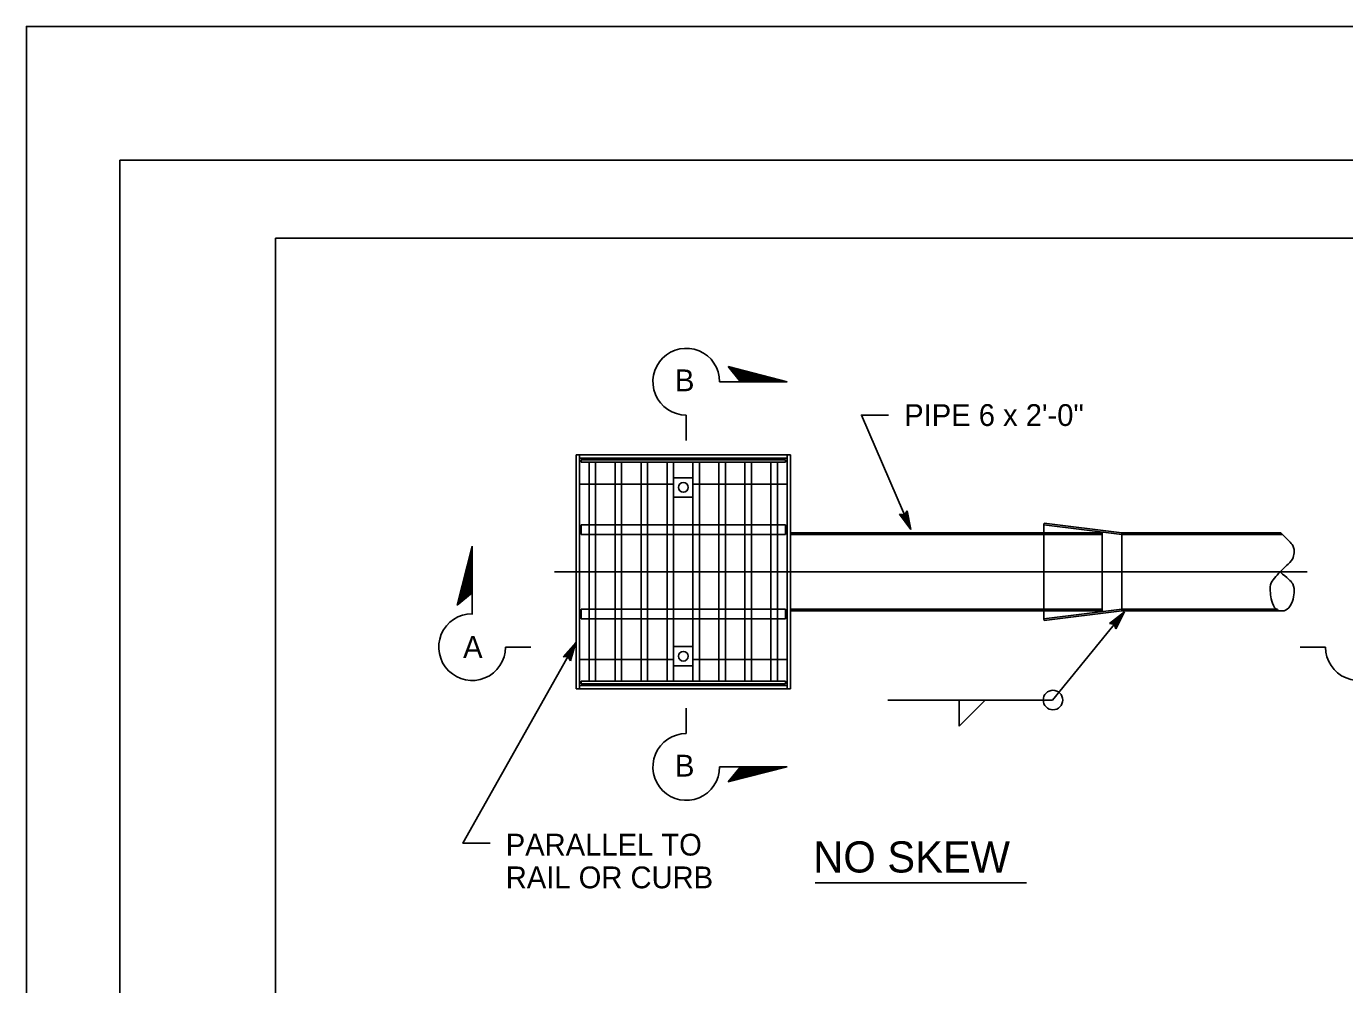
# Model space of a CAD drawing. Extents: x -894 to 866, y -472 to 714.
# Drawn here: x -894 to -470.8, y 405.9 to 713.6 of the extents above; entities that cross this region are included whole.
import ezdxf

# ---------------------------------------------------------------- set-up
doc = ezdxf.new("R2010")
doc.units = 0
for name, color, linetype in [('22 Misc Cnst Det', 7, 'Continuous'), ('23 Layout Notes', 7, 'Continuous'), ('56 Stage 3 Anno', 7, 'Continuous'), ('57 Undefined', 7, 'Continuous'), ('60 Nongeo Data', 7, 'Continuous'), ('border_PLOTTING-ELEMENTS', 7, 'Continuous'), ('border_rw_22x34_Cut_Lines', 7, 'Continuous'), ('border_SHEET', 7, 'Continuous')]:
    doc.layers.add(name, color=color, linetype=linetype)

msp = doc.modelspace()

# ---------------------------------------------------------------- linework, layer by layer
at = {"layer": '22 Misc Cnst Det'}
for p, q in [((-649.75, 599.48), (-668.7, 604.32)), ((-664.79, 599.48), (-668.7, 604.32)), ((-651.31, 599.48), (-668.29, 603.81)), ((-652.87, 599.48), (-667.89, 603.31)), ((-654.43, 599.48), (-667.48, 602.81)), ((-655.98, 599.48), (-667.08, 602.31)), ((-657.54, 599.48), (-666.67, 601.81)), ((-659.1, 599.48), (-666.27, 601.31)), ((-671.46, 599.48), (-649.75, 599.48)), ((-660.66, 599.48), (-665.86, 600.81)), ((-662.22, 599.48), (-665.46, 600.31)), ((-663.78, 599.48), (-665.05, 599.81)), ((-682.17, 588.77), (-682.17, 580.62)), ((-750.91, 546.68), (-755.75, 527.74)), ((-750.91, 524.98), (-750.91, 546.68)), ((-750.91, 545.13), (-755.25, 528.14)), ((-750.91, 543.57), (-754.75, 528.55)), ((-750.91, 542.01), (-754.24, 528.95)), ((-750.91, 540.45), (-753.74, 529.36)), ((-750.91, 538.89), (-753.24, 529.76)), ((-750.91, 537.34), (-752.74, 530.17)), ((-750.91, 535.78), (-752.24, 530.58)), ((-750.91, 534.22), (-751.74, 530.98)), ((-750.91, 531.65), (-755.75, 527.74)), ((-750.91, 532.66), (-751.24, 531.39)), ((-740.2, 514.26), (-732.05, 514.26)), ((-476.92, 514.26), (-485.07, 514.26)), ((-682.17, 486.49), (-682.17, 494.64)), ((-671.46, 475.78), (-649.75, 475.78)), ((-649.75, 475.78), (-668.7, 470.95)), ((-664.79, 475.78), (-668.7, 470.95)), ((-651.31, 475.78), (-668.29, 471.45)), ((-652.87, 475.78), (-667.89, 471.95)), ((-654.43, 475.78), (-667.48, 472.45)), ((-655.98, 475.78), (-667.08, 472.95)), ((-657.54, 475.78), (-666.67, 473.45)), ((-659.1, 475.78), (-666.27, 473.95)), ((-660.66, 475.78), (-665.86, 474.45)), ((-662.22, 475.78), (-665.46, 474.95)), ((-663.78, 475.78), (-665.05, 475.45))]:
    msp.add_line(p, q, dxfattribs=at)
for centre, start, end in [((-682.17, 599.48), 0, 270.0005), ((-750.91, 514.26), 90, 0.0005), ((-466.2, 514.26), 179.9995, 90), ((-682.17, 475.78), 89.9995, 360)]:
    msp.add_arc(centre, 10.72, start, end, dxfattribs=at)
at = {"layer": '23 Layout Notes'}
for p, q in [((-715.96, 523.33), (-715.96, 526.45)), ((-715.96, 502.48), (-715.96, 503.28))]:
    msp.add_line(p, q, dxfattribs=at)
at = {"layer": '56 Stage 3 Anno'}
for p, q in [((-610.06, 552), (-613.66, 556.98)), ((-613.66, 556.98), (-613.66, 556.98)), ((-613.66, 556.98), (-612.12, 556.78)), ((-610.61, 553.28), (-613.24, 556.91)), ((-611.15, 554.54), (-612.85, 556.89)), ((-611.7, 555.81), (-612.42, 556.81)), ((-612.12, 556.78), (-611.21, 558.04)), ((-611.93, 557.05), (-611.7, 555.81)), ((-611.69, 557.35), (-611.15, 554.54)), ((-611.45, 557.7), (-610.61, 553.27)), ((-611.21, 558.04), (-611.21, 558.04)), ((-611.21, 558.04), (-610.06, 552)), ((-610.06, 552), (-610.06, 552)), ((-724.44, 538.44), (-482.85, 538.44)), ((-750.88, 524.72), (-750.88, 536.44)), ((-564.54, 497.18), (-541.47, 525.62)), ((-546.29, 521.8), (-541.47, 525.62)), ((-541.47, 525.62), (-544.22, 520.12)), ((-541.47, 525.62), (-541.47, 525.62)), ((-544.75, 521.58), (-546.29, 521.8)), ((-546.29, 521.8), (-546.29, 521.8)), ((-545.88, 521.75), (-542.34, 524.55)), ((-545.46, 521.7), (-543.22, 523.47)), ((-545.08, 521.62), (-544.09, 522.4)), ((-544.22, 520.12), (-544.75, 521.58)), ((-544.09, 522.4), (-544.64, 521.3)), ((-543.22, 523.47), (-544.51, 520.89)), ((-542.35, 524.54), (-544.35, 520.53)), ((-544.22, 520.12), (-544.22, 520.12)), ((-721.71, 511.19), (-717.6, 515.77)), ((-721.29, 511.21), (-718.28, 514.56)), ((-720.86, 511.23), (-718.96, 513.36)), ((-718.96, 513.36), (-719.8, 510.59)), ((-718.28, 514.55), (-719.58, 510.26)), ((-717.6, 515.77), (-719.38, 509.88)), ((-717.6, 515.77), (-717.6, 515.77)), ((-720.15, 511.23), (-721.71, 511.19)), ((-721.71, 511.19), (-721.71, 511.19)), ((-720.48, 511.22), (-719.63, 512.15)), ((-719.38, 509.88), (-720.15, 511.23)), ((-719.63, 512.15), (-719.99, 510.97)), ((-719.38, 509.88), (-719.38, 509.88)), ((-617.43, 497.18), (-564.54, 497.18)), ((-594.52, 488.85), (-594.52, 497.18)), ((-586.18, 497.18), (-594.52, 488.85))]:
    msp.add_line(p, q, dxfattribs=at)
for points in [[(-610.06, 552), (-625.94, 588.76), (-617.18, 588.76)], [(-717.6, 515.77), (-753.88, 451.26), (-745.12, 451.26)]]:
    msp.add_lwpolyline(points, dxfattribs=at)
msp.add_circle((-564.42, 497.27), 3.13, dxfattribs=at)
at = {"layer": '57 Undefined'}
msp.add_line((-640.79, 438.54), (-572.96, 438.54), dxfattribs=at)
at = {"layer": '60 Nongeo Data'}
for p, q in [((-717.52, 500.91), (-717.52, 575.96)), ((-717.52, 575.96), (-648.73, 575.96)), ((-716.48, 500.91), (-716.48, 575.96)), ((-649.77, 500.91), (-649.77, 575.96)), ((-648.73, 500.91), (-648.73, 575.96)), ((-716.48, 574.92), (-649.77, 574.92)), ((-715.96, 574.4), (-650.29, 574.4)), ((-715.96, 573.6), (-715.96, 574.4)), ((-715.96, 573.6), (-650.29, 573.6)), ((-713.35, 553.55), (-713.35, 573.6)), ((-711.26, 553.55), (-711.26, 573.6)), ((-705.01, 553.55), (-705.01, 573.6)), ((-702.93, 553.55), (-702.93, 573.6)), ((-696.67, 553.55), (-696.67, 573.6)), ((-694.59, 553.55), (-694.59, 573.6)), ((-688.33, 553.55), (-688.33, 573.6)), ((-686.25, 553.55), (-686.25, 573.6)), ((-680, 553.55), (-680, 573.6)), ((-677.91, 553.55), (-677.91, 573.6)), ((-671.66, 553.55), (-671.66, 573.6)), ((-669.57, 553.55), (-669.57, 573.6)), ((-663.32, 553.55), (-663.32, 573.6)), ((-661.24, 553.55), (-661.24, 573.6)), ((-654.98, 553.55), (-654.98, 573.6)), ((-652.9, 553.55), (-652.9, 573.6)), ((-650.29, 573.6), (-650.29, 574.4)), ((-686.25, 568.66), (-680, 568.66)), ((-716.48, 566.58), (-713.35, 566.58)), ((-713.34, 566.58), (-711.26, 566.58)), ((-711.25, 566.58), (-705.01, 566.58)), ((-704.97, 566.58), (-702.93, 566.58)), ((-702.88, 566.58), (-696.7, 566.58)), ((-696.67, 566.58), (-694.59, 566.58)), ((-694.5, 566.58), (-688.33, 566.58)), ((-688.22, 566.58), (-686.25, 566.58)), ((-680, 566.58), (-677.96, 566.58)), ((-677.91, 566.58), (-671.78, 566.58)), ((-671.66, 566.58), (-669.58, 566.58)), ((-669.57, 566.58), (-663.32, 566.58)), ((-663.3, 566.58), (-661.24, 566.58)), ((-661.11, 566.58), (-655.03, 566.58)), ((-654.98, 566.58), (-652.9, 566.58)), ((-652.74, 566.58), (-649.77, 566.58)), ((-686.25, 562.41), (-680, 562.41)), ((-715.96, 553.55), (-650.29, 553.55)), ((-715.96, 550.42), (-715.96, 553.55)), ((-715.96, 550.42), (-650.29, 550.42)), ((-713.35, 550.42), (-713.35, 553.55)), ((-713.35, 526.45), (-713.35, 550.42)), ((-711.26, 550.42), (-711.26, 553.55)), ((-711.26, 526.45), (-711.26, 550.42)), ((-705.01, 550.42), (-705.01, 553.55)), ((-705.01, 526.45), (-705.01, 550.42)), ((-702.93, 550.42), (-702.93, 553.55)), ((-702.93, 526.45), (-702.93, 550.42)), ((-696.67, 550.42), (-696.67, 553.55)), ((-696.67, 526.45), (-696.67, 550.42)), ((-694.59, 550.42), (-694.59, 553.55)), ((-694.59, 526.45), (-694.59, 550.42)), ((-688.33, 550.42), (-688.33, 553.55)), ((-688.33, 526.45), (-688.33, 550.42)), ((-686.25, 550.42), (-686.25, 553.55)), ((-686.25, 526.45), (-686.25, 550.42)), ((-680, 550.42), (-680, 553.55)), ((-680, 526.45), (-680, 550.42)), ((-677.91, 550.42), (-677.91, 553.55)), ((-677.91, 526.45), (-677.91, 550.42)), ((-671.66, 550.42), (-671.66, 553.55)), ((-671.66, 526.45), (-671.66, 550.42)), ((-669.57, 550.42), (-669.57, 553.55)), ((-669.57, 526.45), (-669.57, 550.42)), ((-663.32, 550.42), (-663.32, 553.55)), ((-663.32, 526.45), (-663.32, 550.42)), ((-661.24, 550.42), (-661.24, 553.55)), ((-661.24, 526.45), (-661.24, 550.42)), ((-654.98, 550.42), (-654.98, 553.55)), ((-654.98, 526.45), (-654.98, 550.42)), ((-652.9, 550.42), (-652.9, 553.55)), ((-652.9, 526.45), (-652.9, 550.42)), ((-650.29, 550.42), (-650.29, 553.55)), ((-648.73, 550.95), (-567.35, 550.95)), ((-648.73, 550.38), (-548.67, 550.38)), ((-567.35, 553.51), (-567.28, 554.07)), ((-567.35, 553.51), (-567.35, 523.36)), ((-567.35, 553.51), (-542.34, 550.39)), ((-567.35, 550.95), (-548.67, 550.95)), ((-567.28, 554.07), (-542.27, 550.95)), ((-548.67, 525.93), (-548.67, 550.95)), ((-542.3, 550.38), (-490.71, 550.38)), ((-542.27, 550.95), (-491.3, 550.95)), ((-542.27, 550.95), (-542.27, 525.93)), ((-715.96, 526.45), (-650.29, 526.45)), ((-713.35, 523.33), (-713.35, 526.45)), ((-711.26, 523.33), (-711.26, 526.45)), ((-705.01, 523.33), (-705.01, 526.45)), ((-702.93, 523.33), (-702.93, 526.45)), ((-696.67, 523.33), (-696.67, 526.45)), ((-694.59, 523.33), (-694.59, 526.45)), ((-688.33, 523.33), (-688.33, 526.45)), ((-686.25, 523.33), (-686.25, 526.45)), ((-680, 523.33), (-680, 526.45)), ((-677.91, 523.33), (-677.91, 526.45)), ((-671.66, 523.33), (-671.66, 526.45)), ((-669.57, 523.33), (-669.57, 526.45)), ((-663.32, 523.33), (-663.32, 526.45)), ((-661.24, 523.33), (-661.24, 526.45)), ((-654.98, 523.33), (-654.98, 526.45)), ((-652.9, 523.33), (-652.9, 526.45)), ((-650.29, 523.33), (-650.29, 526.45)), ((-648.73, 526.49), (-548.67, 526.49)), ((-648.73, 525.93), (-567.35, 525.93)), ((-567.35, 523.36), (-542.34, 526.49)), ((-567.35, 525.93), (-548.67, 525.93)), ((-567.28, 522.8), (-542.27, 525.93)), ((-542.3, 526.49), (-492.37, 526.49)), ((-542.27, 525.93), (-490.98, 525.93)), ((-715.96, 523.33), (-650.29, 523.33)), ((-713.35, 503.28), (-713.35, 523.33)), ((-711.26, 503.28), (-711.26, 523.33)), ((-705.01, 503.28), (-705.01, 523.33)), ((-702.93, 503.28), (-702.93, 523.33)), ((-696.67, 503.28), (-696.67, 523.33)), ((-694.59, 503.28), (-694.59, 523.33)), ((-688.33, 503.28), (-688.33, 523.33)), ((-686.25, 503.28), (-686.25, 523.33)), ((-680, 503.28), (-680, 523.33)), ((-677.91, 503.28), (-677.91, 523.33)), ((-671.66, 503.28), (-671.66, 523.33)), ((-669.57, 503.28), (-669.57, 523.33)), ((-663.32, 503.28), (-663.32, 523.33)), ((-661.24, 503.28), (-661.24, 523.33)), ((-654.98, 503.28), (-654.98, 523.33)), ((-652.9, 503.28), (-652.9, 523.33)), ((-567.28, 522.8), (-567.35, 523.36)), ((-686.25, 514.47), (-680, 514.47)), ((-716.48, 510.3), (-713.35, 510.3)), ((-713.34, 510.3), (-711.26, 510.3)), ((-711.25, 510.3), (-705.01, 510.3)), ((-704.97, 510.3), (-702.93, 510.3)), ((-702.88, 510.3), (-696.8, 510.3)), ((-696.67, 510.3), (-694.6, 510.3)), ((-694.59, 510.3), (-688.33, 510.3)), ((-688.32, 510.3), (-686.25, 510.3)), ((-686.25, 508.21), (-680, 508.21)), ((-680, 510.3), (-677.91, 510.3)), ((-677.86, 510.3), (-671.68, 510.3)), ((-671.66, 510.3), (-669.58, 510.3)), ((-669.57, 510.3), (-663.32, 510.3)), ((-663.3, 510.3), (-661.24, 510.3)), ((-661.21, 510.3), (-655.03, 510.3)), ((-654.98, 510.3), (-652.94, 510.3)), ((-652.9, 510.3), (-649.77, 510.3)), ((-717.52, 500.91), (-648.73, 500.91)), ((-716.48, 501.96), (-649.77, 501.96)), ((-715.96, 503.28), (-650.29, 503.28)), ((-715.96, 502.48), (-650.29, 502.48)), ((-650.29, 502.48), (-650.29, 503.28))]:
    msp.add_line(p, q, dxfattribs=at)
for centre in [(-683.12, 565.54), (-683.12, 511.34)]:
    msp.add_circle(centre, 1.56, dxfattribs=at)
msp.add_open_spline([(-491.3, 550.95), (-489.05, 548.81), (-486.88, 546.67), (-487.03, 544.56), (-487.16, 542.48), (-489.56, 540.43), (-491.5, 538.39), (-493.39, 536.39), (-494.84, 534.41), (-494.62, 531.64), (-494.42, 529.14), (-492.87, 525.99), (-491.11, 525.91), (-489.26, 525.83), (-487.19, 529.11), (-487.03, 531.64), (-486.83, 534.55), (-489.17, 536.47), (-491.5, 538.39)], degree=3, dxfattribs=at)
at = {"layer": 'border_PLOTTING-ELEMENTS'}
for points in [[(-894.04, -472.44), (865.96, -472.44), (865.96, 713.56), (-894.04, 713.56)], [(-864.04, 670.56), (835.96, 670.56), (835.96, -429.44), (-864.04, -429.44)]]:
    msp.add_lwpolyline(points, close=True, dxfattribs=at)
at = {"layer": 'border_rw_22x34_Cut_Lines'}
msp.add_lwpolyline([(-864.04, 670.56), (835.96, 670.56), (835.96, -429.44), (-864.04, -429.44)], close=True, dxfattribs=at)
at = {"layer": 'border_SHEET'}
for p, q in [((-814.04, 645.56), (810.96, 645.56)), ((-814.04, -404.44), (-814.04, 645.56))]:
    msp.add_line(p, q, dxfattribs=at)

# ---------------------------------------------------------------- texts
at = {"layer": '57 Undefined'}
for s, height, p in [('B', 7, (-685.78, 596.41)), ('PIPE 6 x 2\'-0"', 7, (-612.18, 585.26)), ('A', 7, (-753.81, 510.8)), ('B', 7, (-685.78, 472.7)), ('PARALLEL TO', 7, (-740.12, 447.33)), ('NO SKEW', 10, (-641.38, 441.89)), ('RAIL OR CURB', 7, (-740.12, 436.82))]:
    msp.add_text(s, height=height, dxfattribs=at).set_placement(p)

doc.saveas('drawing.dxf')
